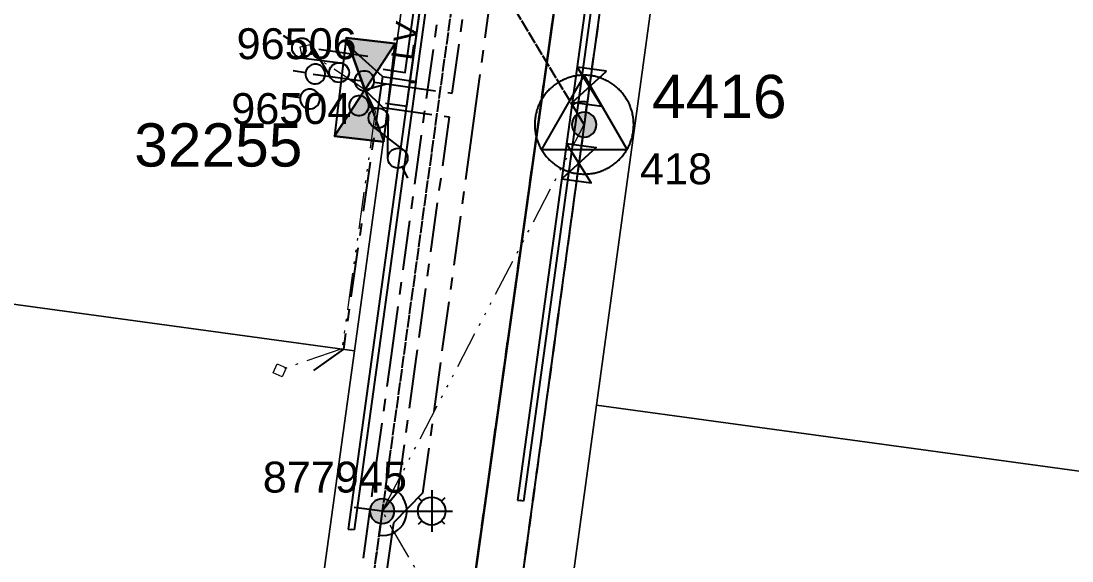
# Model space of a CAD drawing. Header units: metres. Extents: x 301012 to 305396, y 6240778 to 6244350.
# Drawn here: x 302949.8 to 303034.7, y 6242755 to 6242798.7 of the extents above; entities that cross this region are included whole.
import ezdxf
from ezdxf.enums import TextEntityAlignment as Align

# ---------------------------------------------------------------- set-up
doc = ezdxf.new("R2010")
doc.units = ezdxf.units.M
for name, pattern in [('Cable Exist OH', [1, 1, 0]), ('Cable Exist UG', [7, 4, -1, 1, -1]), ('PHANTOMX2', [6.6, 3, -0.75, 0.2, -0.75, 0.2, -0.75, 0.2, -0.75])]:
    doc.linetypes.add(name, pattern=pattern)
doc.layers.get('0').update_dxf_attribs({"color": 6})
for name, color, linetype, lineweight in [('Cadastre Land Parcels_SP_EXT', 118, 'Continuous', 15), ('Cadastre Roads_SP_EXT', 218, 'Continuous', 15), ('Mains_HV_EXT', 13, 'Continuous', 25), ('Mains_LV_EXT', 163, 'Continuous', 25), ('Mains_SL_EXT', 131, 'Continuous', 25), ('Mains_TR_EXT', 211, 'Continuous', 25), ('Services_SP_EXT', 42, 'PHANTOMX2', 20)]:
    doc.layers.add(name, color=color, linetype=linetype, lineweight=lineweight)
for name, color, linetype in [('Equip_HV_EXT', 7, 'Continuous'), ('Equip_LV_EXT', 7, 'Continuous'), ('Equip_SP_SL_EXT', 7, 'Continuous'), ('Sub_SP_EXT', 7, 'Continuous'), ('Sub_SP_TR_HV_LV_EXT', 7, 'Continuous'), ('SupportsOH_SP_TR_HV_LV_SL_EXT', 7, 'Continuous'), ('Trench_SP_EXT', 7, 'Continuous'), ('UG_Details_SP_MISC', 7, 'Continuous')]:
    doc.layers.add(name, color=color, linetype=linetype)
doc.styles.add('POLE_LABEL', font='arial.ttf', dxfattribs={"height": 2})
doc.styles.add('SL_LABEL', font='arial.ttf', dxfattribs={"height": 2})
doc.styles.get("Standard").update_dxf_attribs({"font": 'arial.ttf'})
doc.styles.add('SWITCH_LABEL', font='arial.ttf', dxfattribs={"height": 2})
doc.linetypes.add('Cable E OH', pattern='A,8,-0.01,["E",Standard,S=1.5,R=30,X=0,Y=-0.9],0', length=8.01)
doc.linetypes.add('Cable E UG', pattern='A,5,-0.1,["E",Standard,S=1.5,R=0,X=0,Y=-0.75],-1.45', length=6.55)
doc.linetypes.add('Cable P UG', pattern='A,5,-0.1,["P",Standard,S=1.5,R=0,X=0,Y=-0.75],-1.45', length=6.55)

# ---------------------------------------------------------------- blocks, each defined once
blk = doc.blocks.new('SUB_POLE_EXT')
at = {"flags": 128}
for points in [[(-0.049, 4), (-0.147, 3.997), (-0.245, 3.992), (-0.343, 3.985), (-0.441, 3.976), (-0.538, 3.964), (-0.635, 3.949), (-0.732, 3.932), (-0.828, 3.913), (-0.924, 3.892), (-1.019, 3.868), (-1.114, 3.842), (-1.208, 3.813), (-1.301, 3.782), (-1.394, 3.749), (-1.485, 3.714), (-1.576, 3.676), (-1.666, 3.637), (-1.754, 3.595), (-1.842, 3.551), (-1.929, 3.504), (-2.014, 3.456), (-2.098, 3.405), (-2.181, 3.353), (-2.263, 3.298), (-2.343, 3.242), (-2.422, 3.183), (-2.499, 3.123), (-2.575, 3.061), (-2.65, 2.997), (-2.722, 2.931), (-2.794, 2.863), (-2.863, 2.794), (-2.931, 2.722), (-2.997, 2.65), (-3.061, 2.575), (-3.123, 2.499), (-3.183, 2.422), (-3.242, 2.343), (-3.298, 2.263), (-3.353, 2.181), (-3.405, 2.098), (-3.456, 2.014), (-3.504, 1.929), (-3.551, 1.842), (-3.595, 1.754), (-3.637, 1.666), (-3.676, 1.576), (-3.714, 1.485), (-3.749, 1.394), (-3.782, 1.301), (-3.813, 1.208), (-3.842, 1.114), (-3.868, 1.019), (-3.892, 0.924), (-3.913, 0.828), (-3.932, 0.732), (-3.949, 0.635), (-3.964, 0.538), (-3.976, 0.441), (-3.985, 0.343), (-3.992, 0.245), (-3.997, 0.147), (-4, 0.049), (-4, -0.049), (-3.997, -0.147), (-3.992, -0.245), (-3.985, -0.343), (-3.976, -0.441), (-3.964, -0.538), (-3.949, -0.635), (-3.932, -0.732), (-3.913, -0.828), (-3.892, -0.924), (-3.868, -1.019), (-3.842, -1.114), (-3.813, -1.208), (-3.782, -1.301), (-3.749, -1.394), (-3.714, -1.485), (-3.676, -1.576), (-3.637, -1.666), (-3.595, -1.754), (-3.551, -1.842), (-3.504, -1.929), (-3.456, -2.014), (-3.405, -2.098), (-3.353, -2.181), (-3.298, -2.263), (-3.242, -2.343), (-3.183, -2.422), (-3.123, -2.499), (-3.061, -2.575), (-2.997, -2.65), (-2.931, -2.722), (-2.863, -2.794), (-2.794, -2.863), (-2.722, -2.931), (-2.65, -2.997), (-2.575, -3.061), (-2.499, -3.123), (-2.422, -3.183), (-2.343, -3.242), (-2.263, -3.298), (-2.181, -3.353), (-2.098, -3.405), (-2.014, -3.456), (-1.929, -3.504), (-1.842, -3.551), (-1.754, -3.595), (-1.666, -3.637), (-1.576, -3.676), (-1.485, -3.714), (-1.394, -3.749), (-1.301, -3.782), (-1.208, -3.813), (-1.114, -3.842), (-1.019, -3.868), (-0.924, -3.892), (-0.828, -3.913), (-0.732, -3.932), (-0.635, -3.949), (-0.538, -3.964), (-0.441, -3.976), (-0.343, -3.985), (-0.245, -3.992), (-0.147, -3.997), (-0.049, -4), (0.049, -4), (0.147, -3.997), (0.245, -3.992), (0.343, -3.985), (0.441, -3.976), (0.538, -3.964), (0.635, -3.949), (0.732, -3.932), (0.828, -3.913), (0.924, -3.892), (1.019, -3.868), (1.114, -3.842), (1.208, -3.813), (1.301, -3.782), (1.394, -3.749), (1.485, -3.714), (1.576, -3.676), (1.666, -3.637), (1.754, -3.595), (1.842, -3.551), (1.929, -3.504), (2.014, -3.456), (2.098, -3.405), (2.181, -3.353), (2.263, -3.298), (2.343, -3.242), (2.422, -3.183), (2.499, -3.123), (2.575, -3.061), (2.65, -2.997), (2.722, -2.931), (2.794, -2.863), (2.863, -2.794), (2.931, -2.722), (2.997, -2.65), (3.061, -2.575), (3.123, -2.499), (3.183, -2.422), (3.242, -2.343), (3.298, -2.263), (3.353, -2.181), (3.405, -2.098), (3.456, -2.014), (3.504, -1.929), (3.551, -1.842), (3.595, -1.754), (3.637, -1.666), (3.676, -1.576), (3.714, -1.485), (3.749, -1.394), (3.782, -1.301), (3.813, -1.208), (3.842, -1.114), (3.868, -1.019), (3.892, -0.924), (3.913, -0.828), (3.932, -0.732), (3.949, -0.635), (3.964, -0.538), (3.976, -0.441), (3.985, -0.343), (3.992, -0.245), (3.997, -0.147), (4, -0.049), (4, 0.049), (3.997, 0.147), (3.992, 0.245), (3.985, 0.343), (3.976, 0.441), (3.964, 0.538), (3.949, 0.635), (3.932, 0.732), (3.913, 0.828), (3.892, 0.924), (3.868, 1.019), (3.842, 1.114), (3.813, 1.208), (3.782, 1.301), (3.749, 1.394), (3.714, 1.485), (3.676, 1.576), (3.637, 1.666), (3.595, 1.754), (3.551, 1.842), (3.504, 1.929), (3.456, 2.014), (3.405, 2.098), (3.353, 2.181), (3.298, 2.263), (3.242, 2.343), (3.183, 2.422), (3.123, 2.499), (3.061, 2.575), (2.997, 2.65), (2.931, 2.722), (2.863, 2.794), (2.794, 2.863), (2.722, 2.931), (2.65, 2.997), (2.575, 3.061), (2.499, 3.123), (2.422, 3.183), (2.343, 3.242), (2.263, 3.298), (2.181, 3.353), (2.098, 3.405), (2.014, 3.456), (1.929, 3.504), (1.842, 3.551), (1.754, 3.595), (1.666, 3.637), (1.576, 3.676), (1.485, 3.714), (1.394, 3.749), (1.301, 3.782), (1.208, 3.813), (1.114, 3.842), (1.019, 3.868), (0.924, 3.892), (0.828, 3.913), (0.732, 3.932), (0.635, 3.949), (0.538, 3.964), (0.441, 3.976), (0.343, 3.985), (0.245, 3.992), (0.147, 3.997), (0.049, 4)], [(0, 4), (-3.464, -2), (3.464, -2)]]:
    blk.add_lwpolyline(points, close=True, dxfattribs=at)
at = {"flags": 8}
blk.add_attdef('ASSET_NUM', text='', height=2.5, dxfattribs=at).set_placement((0, 7), align=Align.MIDDLE_CENTER)
for tag, flags, p in [('STREET_CODE', 9, (-1.378, 1.447)), ('NO_PHASES', 9, (-1.378, 1.047)), ('OPERATED_BY', 9, (-1.378, 0.647)), ('ORIENTATION', 9, (-1.378, 0.247)), ('OWNED_BY', 9, (-1.378, 0.047)), ('MAINTAINED_BY', 9, (-1.378, 0.447)), ('CONSTRUCTED_VOLTAGE', 9, (-1.128, 0.747)), ('OPERATING_VOLTAGE', 9, (-1.128, 0.347)), ('STATE', 9, (-1.378, -0.353)), ('USAGE', 9, (-1.378, -0.753)), ('SECONDARY_VOLTAGE', 9, (-1.128, -0.653)), ('SUBURB', 9, (-1.378, -1.153)), ('STREETNAME', 9, (-1.378, -1.353)), ('LEGEND', 9, (-1.378, -0.953)), ('LOCATION', 9, (-1.378, -1.553)), ('SUBSTATION_TYPE', 9, (-1.128, -1.053)), ('Z', 1, (-1.378, -1.953)), ('NOTES', 9, (-1.378, -1.753))]:
    blk.add_attdef(tag, text='', height=0.1, dxfattribs=dict(flags=flags)).set_placement(p, align=Align.MIDDLE_LEFT)
blk = doc.blocks.new('SUB_PADMOUNT_EXT')
at = {"ltscale": 10}
h = blk.add_hatch(color=256, dxfattribs=at)
h.dxf.hatch_style = 1
h.paths.add_polyline_path([(4, -2), (0, 0), (4, 2)])
h.paths.add_polyline_path([(-4, -2), (-4, 2), (0, 0)])
blk.add_line((4, 2), (-4, -2))
blk.add_lwpolyline([(-4, -2), (4, -2), (4, 2), (-4, 2)], close=True)
at = {"ltscale": 10, "flags": 128}
for points in [[(-4, -2), (-4, 2), (0, 0)], [(4, -2), (0, 0), (4, 2)]]:
    blk.add_lwpolyline(points, close=True, dxfattribs=at)
at = {"flags": 8}
blk.add_attdef('ASSET_NUM', text='', height=2.5, dxfattribs=at).set_placement((0, 5), align=Align.MIDDLE_CENTER)
for tag, flags, p in [('STREET_CODE', 9, (1.5, 0)), ('OPERATING_VOLTAGE', 9, (1.5, -0.4)), ('ORIENTATION', 9, (1.5, -0.6)), ('OWNED_BY', 9, (1.5, -0.8)), ('NO_PHASES', 9, (1.5, -0.2)), ('OPERATED_BY', 9, (1.5, -1)), ('SECONDARY_VOLTAGE', 9, (1.5, -1.6)), ('STATE', 9, (1.5, -1.8)), ('CONSTRUCTED_VOLTAGE', 9, (1.5, -1.4)), ('MAINTAINED_BY', 9, (1.5, -1.2)), ('SUBSTATION_TYPE', 9, (1.5, -2.2)), ('USAGE', 9, (1.5, -2.4)), ('PARENT', 9, (1.5, -2)), ('LEGEND', 9, (1.5, -2.6)), ('SUBURB', 9, (1.5, -2.8)), ('STREETNAME', 9, (1.5, -3)), ('LOCATION', 9, (1.5, -3.2)), ('NOTES', 9, (1.5, -3.4)), ('Z', 1, (1.5, -3.6))]:
    blk.add_attdef(tag, text='', height=0.2, dxfattribs=dict(flags=flags)).set_placement(p, align=Align.MIDDLE_LEFT)
blk = doc.blocks.new('LV_OH_LINKS_DISTFUSE_EXT')
for p, q in [((0, 0), (0.96, 0)), ((3.84, 0), (4.8, 0))]:
    blk.add_line(p, q)
blk.add_lwpolyline([(3.84, -1.2), (3.84, 1.2), (0.96, -1.2), (0.96, 1.2)], close=True)
at = {"flags": 9}
for tag, p in [('ACTUAL_STATUS', (0, 0)), ('OPERATING_VOLTAGE', (0, -0.6)), ('ORIENTATION', (0, -0.8)), ('CONSTRUCTED_VOLTAGE', (0, -0.2)), ('NO_PHASES', (0, -0.4)), ('OWNED_BY', (0, -1)), ('STATE', (0, -1.2)), ('SWITCH_TYPE', (0, -1.4)), ('USAGE', (0, -1.6)), ('NOTES', (0, -1.8))]:
    blk.add_attdef(tag, text='', height=0.2, dxfattribs=at).set_placement(p, align=Align.MIDDLE_LEFT)
at = {"flags": 1}
blk.add_attdef('Z', (0, 0), '', height=0.2, dxfattribs=at)
blk = doc.blocks.new('SL_LANTERN_EXT')
at = {"flags": 9}
for tag, p in [('LRATECODE', (-7.4, 0)), ('LOUTREACHVOCAB', (-7.2, 0)), ('LOUTREACH', (-7, 0)), ('LANTNUMBER', (-6.6, 0)), ('LNEW', (-6.4, 0)), ('LMASTVOCAB', (-6.2, 0)), ('LMAST', (-6, 0)), ('LLAMPVOCAB', (-5.8, 0)), ('LLAMP', (-5.6, 0)), ('LEXIST', (-5.4, 0)), ('LCHARGE3PERCENT', (-5.2, 0)), ('LCHARGE3', (-5, 0)), ('LCHARGE2PERCENT', (-4.8, 0)), ('LCHARGE2', (-4.6, 0)), ('LCHARGE1PERCENT', (-4.4, 0)), ('LCHARGE1', (-4.2, 0)), ('LCATEGORY', (-4, 0)), ('LBRACKETVOCAB', (-3.8, 0)), ('LBRACKET', (-3.6, 0)), ('LKINGHEIGHT', (-3.4, 0)), ('CREPLACE', (-3.2, 0)), ('CREMOVE', (-3, 0)), ('CNUMBER', (-2.8, 0)), ('CNEW', (-2.6, 0)), ('CEXIST', (-2.4, 0)), ('USAGE', (-2.2, 0)), ('STATE', (-2, 0)), ('OWNED_BY', (-1.8, 0)), ('ORIENTATION', (-1.6, 0)), ('OPERATING_VOLTAGE', (-1.4, 0)), ('NO_PHASES', (-1.2, 0)), ('LANTERN_TYPE', (-1, 0)), ('LANTERN_PURPOSE', (-0.8, 0)), ('CONTROL_TYPE', (-0.6, 0)), ('CONSTRUCTED_VOLTAGE', (-0.4, 0))]:
    blk.add_attdef(tag, text='', height=0.001, rotation=270, dxfattribs=at).set_placement(p, align=Align.MIDDLE_LEFT)
at = {"style": 'SL_LABEL', "flags": 9}
blk.add_attdef('STREET_CODE', text='', height=0.001, rotation=270, dxfattribs=at).set_placement((0.001, 0), align=Align.MIDDLE_LEFT)
at = {"flags": 1}
blk.add_attdef('Z', (0, 0), '', height=0.001, rotation=270, dxfattribs=at)
at = {"width": 0.9}
blk.add_attdef('LNUMBER', text='', height=1, dxfattribs=at).set_placement((7, -1), align=Align.MIDDLE_LEFT)
at = {"flags": 9}
for tag, p in [('LREMOVE', (0, -7.6)), ('LREPLACE', (0, -7.8)), ('LTYPE', (0, -8)), ('LTYPEVOCAB', (0, -8.2)), ('LEGEND', (0, -8.4)), ('SUBURB', (0, -8.6)), ('STREETNAME', (0, -8.8)), ('LOCATION', (0, -9)), ('NOTES', (0, -9.2)), ('MAINTAINED_BY', (0, -9.863))]:
    blk.add_attdef(tag, text='', height=0.001, dxfattribs=at).set_placement(p, align=Align.MIDDLE_LEFT)
blk.add_attdef('OPERATED_BY', (0, -9.607), '', height=0.001, dxfattribs=at)
blk.add_wipeout([(5.688, 0), (5.061, -1.061), (4, -1.688), (2.939, -1.061), (2.313, 0), (2.939, 1.061), (4, 1.687), (5.061, 1.061)])
for p, q in [((2.939, 1.061), (3.205, 0.795)), ((4, 1.687), (4, 0)), ((5.061, 1.061), (4.795, 0.795)), ((0, 0), (4, 0)), ((2.939, -1.061), (3.205, -0.795)), ((4, 0), (5.688, 0)), ((4, 0), (4, -1.688)), ((5.061, -1.061), (4.795, -0.795))]:
    blk.add_line(p, q)
blk.add_circle((4, 0), 1.125)
blk = doc.blocks.new('CCP_EXT')
at = {"flags": 9}
for tag, p in [('STATE', (0, -1.8)), ('USAGE', (0, -1.2)), ('LEGEND', (0, -1.4)), ('LIFE_SUPPORT', (0, -1.6)), ('NOTES', (0, -2))]:
    blk.add_attdef(tag, text='', height=0.2, dxfattribs=at).set_placement(p, align=Align.MIDDLE_LEFT)
blk.add_wipeout([(0, 0.566), (0.566, 0), (0, -0.566), (-0.566, 0)])
blk.add_lwpolyline([(-0.566, 0), (0, 0.566), (0.566, 0), (0, -0.566), (-0.566, 0)])
at = {"flags": 1}
blk.add_attdef('Z', (0, 0), '', height=0.2, dxfattribs=at)
at = {"flags": 9}
for tag, p in [('CCP_TYPE', (0, 0)), ('OPERATING_VOLTAGE', (0, -0.6)), ('ORIENTATION', (0, -0.8)), ('CONSTRUCTED_VOLTAGE', (0, -0.2)), ('NO_PHASES', (0, -0.4)), ('OWNED_BY', (0, -1))]:
    blk.add_attdef(tag, text='', height=0.2, dxfattribs=at).set_placement(p, align=Align.MIDDLE_LEFT)
blk = doc.blocks.new('POLE_EXT')
blk.add_hatch(color=256).paths.add_polyline_path([(-1, 0, 1), (1, 0, 1)])
blk.add_lwpolyline([(-1, 0, 1), (1, 0, 1)], format="xyb", close=True)
at = {"flags": 8}
blk.add_attdef('pNumber', text='', height=2, dxfattribs=at).set_placement((2.5, 2.5), align=Align.MIDDLE_CENTER)
at = {"style": 'POLE_LABEL', "flags": 9}
for tag, p in [('STRUCTURE_PLANT_NUMBER', (1.355, 0.028)), ('STREET_CODE', (1.355, -0.2))]:
    blk.add_attdef(tag, text='', height=0.2, dxfattribs=at).set_placement(p, align=Align.MIDDLE_LEFT)
at = {"flags": 9}
for tag, p in [('OWNED_BY', (1.355, -0.4)), ('SPECIAL_USE', (1.355, -0.8)), ('PARENT', (1.355, -0.6)), ('cLV', (1.355, -1.4)), ('STATE', (1.355, -1)), ('hDepth', (1.355, -1.6)), ('hDia', (1.355, -1.8)), ('USAGE', (1.355, -1.2)), ('cHV', (1.355, -2)), ('LBRACKET', (1.355, -2.2)), ('LExisting', (1.355, -2.4)), ('LANTNUMBER', (1.355, -2.6)), ('cLinedev', (1.355, -3.4)), ('LOther', (1.355, -2.8)), ('LRemove', (1.355, -3)), ('LEGEND', (1.355, -3.2)), ('pExisting', (1.355, -3.8)), ('LOCATION', (1.355, -3.6)), ('PFNUMBER', (1.355, -4)), ('NEWPFNUMBER', (1.355, -4.2)), ('pFooting', (1.355, -4.4)), ('pNew', (1.355, -4.6)), ('pRelocate', (1.355, -5)), ('cspan', (1.355, -6)), ('pRemove', (1.355, -5.2)), ('pReplace', (1.355, -5.4)), ('pStay', (1.355, -5.6)), ('pType', (1.355, -5.8)), ('STREETNAME', (1.355, -6.2)), ('SUBURB', (1.355, -6.4)), ('NOTES', (1.355, -6.6)), ('MAINTAINED_BY', (1.355, -6.814)), ('OPERATED_BY', (1.355, -7.014))]:
    blk.add_attdef(tag, text='', height=0.2, dxfattribs=at).set_placement(p, align=Align.MIDDLE_LEFT)
at = {"flags": 1}
blk.add_attdef('Z', (1.355, -7.328), '', height=0.2, dxfattribs=at)
blk = doc.blocks.new('LV_UG_DFUSE_CLOSED_EXT')
for points in [[(1, 0), (0, 0)], [(5.04, 0.726), (2.156, -0.717)], [(5.049, -0.707), (2.156, 0.717)], [(6.2, 0.013), (7.2, 0.013)]]:
    blk.add_lwpolyline(points)
for centre in [(1.8, 0), (5.4, 0.011)]:
    blk.add_circle(centre, 0.8)
at = {"flags": 9}
for tag, p in [('ACTUAL_STATUS', (0, 0)), ('OPERATING_VOLTAGE', (0, -0.6)), ('ORIENTATION', (0, -0.8)), ('CONSTRUCTED_VOLTAGE', (0, -0.2)), ('NO_PHASES', (0, -0.4)), ('STATE', (0, -1)), ('SWITCH_TYPE', (0, -1.2)), ('USAGE', (0, -1.4)), ('NOTES', (0, -1.6))]:
    blk.add_attdef(tag, text='', height=0.2, dxfattribs=at).set_placement(p, align=Align.MIDDLE_LEFT)
at = {"flags": 1}
blk.add_attdef('Z', (0, 0), '', height=0.2, dxfattribs=at)
blk = doc.blocks.new('SWG_HOLEC_SU_EXT')
blk.add_line((1.8, -2), (5.8, -2))
for points in [[(1, 0), (0, 0)], [(6.6, 0), (7.6, 0)]]:
    blk.add_lwpolyline(points)
for points in [[(1.8, -0.8, 1), (1.8, 0.8, 1)], [(5.8, -0.8, 1), (5.8, 0.8, 1)]]:
    blk.add_lwpolyline(points, format="xyb", close=True)
at = {"style": 'SWITCH_LABEL', "flags": 8}
blk.add_attdef('ASSET_NUM', text='', height=2.5, rotation=179.95437, dxfattribs=at).set_placement((-2.4, 0), align=Align.MIDDLE_LEFT)
at = {"flags": 1}
blk.add_attdef('Z', (0, 0), '', height=0.2, dxfattribs=at)
at = {"flags": 9}
for tag, p in [('ACTUAL_STATUS', (0, -0.4)), ('CONSTRUCTED_VOLTAGE', (0, -0.6)), ('NO_PHASES', (0, -0.8)), ('OPERATING_VOLTAGE', (0, -1)), ('ORIENTATION', (0, -1.2)), ('OWNED_BY', (0, -1.4)), ('STATE', (0, -1.8)), ('PARENT', (0, -1.6)), ('SWITCH_TYPE', (0, -2)), ('STREETNAME', (0, -2.6)), ('USAGE', (0, -2.2)), ('LOCATION', (0, -2.4)), ('SUBURB', (0, -2.8)), ('NOTES', (0, -3))]:
    blk.add_attdef(tag, text='', height=0.2, dxfattribs=at).set_placement(p, align=Align.MIDDLE_LEFT)
at = {"style": 'SWITCH_LABEL', "flags": 9}
blk.add_attdef('STREET_CODE', text='', height=0.2, dxfattribs=at).set_placement((0, -0.2), align=Align.MIDDLE_LEFT)

msp = doc.modelspace()

# ---------------------------------------------------------------- linework, layer by layer
at = {"layer": 'Cadastre Land Parcels_SP_EXT', "linetype": 'Continuous'}
for points in [[(303297.541, 6242799.124), (303006.067, 6242839.039), (302996.296, 6242767.649), (303287.359, 6242727.818), (303297.541, 6242799.124)], [(302978.895, 6242802.533), (302875.127, 6242816.732), (302870.57, 6242783.525), (302894.745, 6242780.21), (302895.159, 6242783.194), (302976.734, 6242772.044), (302980.878, 6242802.263), (302978.895, 6242802.533)], [(302976.734, 6242772.044), (302895.159, 6242783.194), (302894.745, 6242780.21), (302890.989, 6242752.97), (302972.563, 6242741.806), (302976.734, 6242772.044)]]:
    msp.add_lwpolyline(points, close=True, dxfattribs=at)
msp.add_lwpolyline([(303287.359, 6242727.818), (302996.296, 6242767.649), (302996.296, 6242767.649), (302986.903, 6242699.085)], dxfattribs=at)
at = {"layer": 'Mains_HV_EXT', "linetype": 'Cable P UG'}
msp.add_lwpolyline([(303005.639, 6242865.858), (302995.294, 6242790.328)], dxfattribs=at)
at = {"layer": 'Mains_HV_EXT', "linetype": 'Cable E OH'}
msp.add_lwpolyline([(303005.639, 6242865.858), (303001.918, 6242838.691), (303001.267, 6242833.935), (303000.615, 6242829.18), (302999.964, 6242824.424), (302995.294, 6242790.328)], dxfattribs=at)
at = {"layer": 'Mains_HV_EXT', "linetype": 'Cable Exist OH'}
msp.add_lwpolyline([(303005.639, 6242865.858), (302995.294, 6242790.328)], dxfattribs=at)
at = {"layer": 'Mains_HV_EXT', "linetype": 'Cable E UG'}
for points in [[(302979.238, 6242792.052), (302980.96, 6242791.82), (302980.96, 6242791.82), (302982.364, 6242802.059), (302986.518, 6242832.277), (302988.081, 6242843.669), (302990.742, 6242844.664)], [(302979.049, 6242794.802), (302980.818, 6242794.543), (302983.948, 6242816.897)]]:
    msp.add_lwpolyline(points, dxfattribs=at)
at = {"layer": 'Mains_HV_EXT', "linetype": 'Cable Exist UG'}
msp.add_lwpolyline([(302977.574, 6242793.141), (302979.307, 6242793.625), (302984.635, 6242792.884), (302984.635, 6242792.884), (302985.831, 6242801.583), (302989.986, 6242831.801), (302990.381, 6242834.729)], dxfattribs=at)
at = {"layer": 'Mains_HV_EXT', "linetype": 'Continuous'}
msp.add_lwpolyline([(302978.7, 6242757.113, 0.766357), (302980.221, 6242760.625)], format="xyb", dxfattribs=at)
at = {"layer": 'Mains_LV_EXT', "linetype": 'Cable Exist OH'}
for points in [[(303005.639, 6242865.858), (302995.294, 6242790.328)], [(302995.294, 6242790.328), (302985.537, 6242806.563)]]:
    msp.add_lwpolyline(points, dxfattribs=at)
at = {"layer": 'Mains_LV_EXT', "linetype": 'Continuous'}
msp.add_lwpolyline([(302995.544, 6242792.15, 0.188951), (302994.244, 6242791.878)], format="xyb", dxfattribs=at)
at = {"layer": 'Mains_TR_EXT', "linetype": 'Cable Exist OH'}
msp.add_lwpolyline([(303005.639, 6242865.858), (302995.294, 6242790.328)], dxfattribs=at)
at = {"layer": 'Trench_SP_EXT', "linetype": 'Cable Exist UG'}
for points in [[(302978.988, 6242794.217), (302975.562, 6242797.309)], [(302978.988, 6242794.217), (302975.835, 6242772.178), (302973.428, 6242770.442)], [(302978.988, 6242794.217), (302981.438, 6242793.833)]]:
    msp.add_lwpolyline(points, dxfattribs=at)
at = {"layer": 'UG_Details_SP_MISC'}
for p, q in [((303002.873, 6242951.888), (302981.186, 6242793.764)), ((303003.348, 6242951.823), (302981.662, 6242793.699)), ((303015.99, 6242950.189), (302989.903, 6242759.946)), ((303016.465, 6242950.124), (302990.379, 6242759.881)), ((302981.186, 6242793.764), (302981.424, 6242793.732)), ((302981.2, 6242793.865), (302981.438, 6242793.833)), ((302981.662, 6242793.699), (302981.424, 6242793.732)), ((302981.675, 6242793.8), (302981.438, 6242793.833)), ((302989.903, 6242759.946), (302990.141, 6242759.913)), ((302990.379, 6242759.881), (302990.141, 6242759.913)), ((302976.214, 6242757.617), (302976.452, 6242757.585)), ((302976.69, 6242757.552), (302976.452, 6242757.585))]:
    msp.add_line(p, q, dxfattribs=at)

# ---------------------------------------------------------------- block references
at = {"layer": 'Equip_HV_EXT'}
ref = msp.add_blockref('SWG_HOLEC_SU_EXT', (302978.876, 6242791.629), dxfattribs=dict(at, rotation=172.423186527526))
ref.add_attrib('ASSET_NUM', '96504', dxfattribs={"layer": '0', "height": 2.5, "style": 'SWITCH_LABEL'}).set_placement((302976.477, 6242792.879), align=Align.TOP_RIGHT)
at = {"layer": 'Equip_LV_EXT'}
for name, p, rotation in [('LV_OH_LINKS_DISTFUSE_EXT', (302995.387, 6242791.005), 82.20099654674333), ('LV_UG_DFUSE_CLOSED_EXT', (302977.886, 6242792.487), 295.5183913886847), ('LV_OH_LINKS_DISTFUSE_EXT', (302995.193, 6242789.589), 262.2101824616508)]:
    msp.add_blockref(name, p, dxfattribs=dict(at, rotation=rotation))
at = {"layer": 'Sub_SP_EXT'}
ref = msp.add_blockref('SUB_PADMOUNT_EXT', (302977.574, 6242793.141), dxfattribs=dict(at, rotation=83.36836399113264))
ref.add_attrib('ASSET_NUM', '32255', dxfattribs={"layer": '0', "height": 3.5}).set_placement((302972.519, 6242788.686), align=Align.MIDDLE_RIGHT)
at = {"layer": 'Sub_SP_TR_HV_LV_EXT'}
ref = msp.add_blockref('SUB_POLE_EXT', (302995.294, 6242790.328), dxfattribs=at)
ref.add_attrib('ASSET_NUM', '4416', dxfattribs={"layer": '0', "height": 3.5}).set_placement((303000.779, 6242789.807), align=Align.BOTTOM_LEFT)
at = {"layer": 'SupportsOH_SP_TR_HV_LV_SL_EXT'}
ref = msp.add_blockref('POLE_EXT', (302995.294, 6242790.328), dxfattribs=at)
ref.add_attrib('ASSET_NUM', '418', dxfattribs={"layer": '0', "height": 2.5, "style": 'POLE_LABEL'}).set_placement((302999.801, 6242788.001), align=Align.TOP_LEFT)

# ---------------------------------------------------------------- texts
at = {"layer": 'Mains_HV_EXT'}
msp.add_text('LV Earthing', height=1.8, rotation=82.19226, dxfattribs=at).set_placement((302981.46, 6242795.464))

# ---------------------------------------------------------------- next in the draw order: block references
at = {"layer": 'Equip_SP_SL_EXT'}
msp.add_blockref('SL_LANTERN_EXT', (302978.968, 6242759.066), dxfattribs=at)
at = {"layer": 'Services_SP_EXT'}
for p, rotation in [((302972.81, 6242796.322), 327.0399732397444), ((302970.685, 6242770.46), 20.30126994851755)]:
    msp.add_blockref('CCP_EXT', p, dxfattribs=dict(at, rotation=rotation))

# ---------------------------------------------------------------- next in the draw order: linework, layer by layer
at = {"layer": 'Cadastre Roads_SP_EXT', "linetype": 'Continuous'}
msp.add_lwpolyline([(303033.338, 6243010.028), (303029.705, 6243011.321), (303010.901, 6243021.313), (302994.573, 6242902.09), (302989.59, 6242865.708), (302985.032, 6242832.481), (302980.878, 6242802.263), (302976.734, 6242772.044), (302972.563, 6242741.806), (302967.601, 6242705.565), (302958.307, 6242637.569), (302978.482, 6242637.586), (302986.903, 6242699.085), (302996.296, 6242767.649), (303006.067, 6242839.039), (303015.415, 6242907.186), (303015.688, 6242909.173), (303020.76, 6242946.07), (303021.033, 6242948.058), (303024.775, 6242947.545), (303033.338, 6243010.028)], close=True, dxfattribs=at)
at = {"layer": 'Mains_HV_EXT', "linetype": 'Cable P UG'}
for points in [[(303054.689, 6243241.66), (303012.047, 6242936.767), (303008.053, 6242908.208), (303008.053, 6242908.208), (302965.976, 6242607.356)], [(302995.294, 6242790.328), (302984.096, 6242708.414)]]:
    msp.add_lwpolyline(points, dxfattribs=at)
at = {"layer": 'Mains_HV_EXT', "linetype": 'Cable E UG'}
msp.add_lwpolyline([(302965.976, 6242607.356), (303012.047, 6242936.767), (303013.895, 6242949.978), (303013.895, 6242949.978), (303054.689, 6243241.66)], dxfattribs=at)
at = {"layer": 'Mains_HV_EXT', "linetype": 'Cable Exist UG'}
for points in [[(302975.55, 6242741.401), (302979.71, 6242771.641), (302983.85, 6242801.861), (302988.01, 6242832.081), (302989.074, 6242840.194), (302991.38, 6242841.151), (302991.992, 6242846.376), (302991.992, 6242846.376), (302994.552, 6242865.036), (302999.532, 6242901.416), (303006.273, 6242950.176), (303008.727, 6242953.389), (303008.727, 6242953.389), (303018.129, 6243021.816)], [(303020.146, 6243021.801), (303010.738, 6242953.337), (303010.31, 6242950.492), (303011.308, 6242942.734), (303011.308, 6242942.734), (303006.496, 6242907.974), (302998.21, 6242847.591), (302993.443, 6242842.042), (302993.443, 6242842.042), (302991.967, 6242831.531), (302987.813, 6242801.31), (302986.675, 6242793.038), (302986.243, 6242789.861), (302986.243, 6242789.861), (302983.669, 6242771.09), (302982.232, 6242760.524), (302979.868, 6242758.112), (302979.868, 6242758.112), (302977.532, 6242741.129)], [(302977.574, 6242793.141), (302979.013, 6242791.708), (302984.373, 6242790.948), (302984.373, 6242790.948), (302981.687, 6242771.363), (302980.209, 6242760.611), (302978.967, 6242759.061)]]:
    msp.add_lwpolyline(points, dxfattribs=at)
at = {"layer": 'Mains_HV_EXT', "linetype": 'Cable Exist OH'}
for points in [[(302995.294, 6242790.328), (302975.79, 6242647.999), (302968.526, 6242594.644), (302946.397, 6242425.522), (302936.756, 6242354.491), (302927.043, 6242291.427), (302921.29, 6242249.31)], [(302978.965, 6242759.047), (302973.538, 6242719.491)]]:
    msp.add_lwpolyline(points, dxfattribs=at)
at = {"layer": 'Mains_HV_EXT', "linetype": 'Cable E OH'}
msp.add_lwpolyline([(302995.294, 6242790.328), (302984.096, 6242708.414)], dxfattribs=at)
at = {"layer": 'Mains_LV_EXT', "linetype": 'Cable Exist OH'}
msp.add_lwpolyline([(302995.294, 6242790.328), (302984.095, 6242708.414)], dxfattribs=at)
at = {"layer": 'Mains_SL_EXT', "linetype": 'Cable Exist OH'}
for points in [[(302985.485, 6242806.512), (302978.968, 6242759.066)], [(302978.968, 6242759.066), (302973.557, 6242719.498)]]:
    msp.add_lwpolyline(points, dxfattribs=at)
at = {"layer": 'Mains_TR_EXT', "linetype": 'Cable Exist UG'}
msp.add_lwpolyline([(302870.024, 6241912.966), (302895.27, 6242098.265), (302903.796, 6242167.417), (302908.514, 6242204.597), (302925.721, 6242341.259), (302932.123, 6242350.498), (302965.976, 6242607.356), (303012.047, 6242936.767)], dxfattribs=at)
at = {"layer": 'Mains_TR_EXT', "linetype": 'Cable Exist OH'}
msp.add_lwpolyline([(302995.294, 6242790.328), (302984.096, 6242708.414)], dxfattribs=at)
at = {"layer": 'Services_SP_EXT'}
for points in [[(302977.574, 6242793.141), (302972.81, 6242796.322)], [(302977.574, 6242793.141), (302978.409, 6242791.393), (302975.707, 6242772.184), (302970.685, 6242770.46)], [(302994.362, 6242732.493), (302978.968, 6242759.066), (302995.294, 6242790.328)]]:
    msp.add_lwpolyline(points, dxfattribs=at)
at = {"layer": 'Trench_SP_EXT', "linetype": 'Cable Exist UG'}
msp.add_lwpolyline([(302978.968, 6242759.066), (302976.701, 6242759.365)], dxfattribs=at)
at = {"layer": 'UG_Details_SP_MISC'}
for p, q in [((302981.2, 6242793.865), (302976.214, 6242757.617)), ((302981.675, 6242793.8), (302976.69, 6242757.552))]:
    msp.add_line(p, q, dxfattribs=at)

# ---------------------------------------------------------------- next in the draw order: block references
at = {"layer": 'Equip_HV_EXT'}
ref = msp.add_blockref('SWG_HOLEC_SU_EXT', (302979.307, 6242793.625), dxfattribs=dict(at, rotation=172.1155998666701))
ref.add_attrib('ASSET_NUM', '96506', dxfattribs={"layer": '0', "height": 2.5, "style": 'SWITCH_LABEL'}).set_placement((302976.908, 6242794.875), align=Align.BOTTOM_RIGHT)
at = {"layer": 'Equip_LV_EXT', "rotation": 146.2645602208586}
msp.add_blockref('LV_UG_DFUSE_CLOSED_EXT', (302976.982, 6242793.536), dxfattribs=at)
at = {"layer": 'SupportsOH_SP_TR_HV_LV_SL_EXT'}
ref = msp.add_blockref('POLE_EXT', (302978.968, 6242759.066), dxfattribs=at)
ref.add_attrib('ASSET_NUM', '877945', dxfattribs={"layer": '0', "height": 2.5, "style": 'POLE_LABEL'}).set_placement((302980.968, 6242759.816), align=Align.BOTTOM_RIGHT)

doc.saveas('drawing.dxf')
